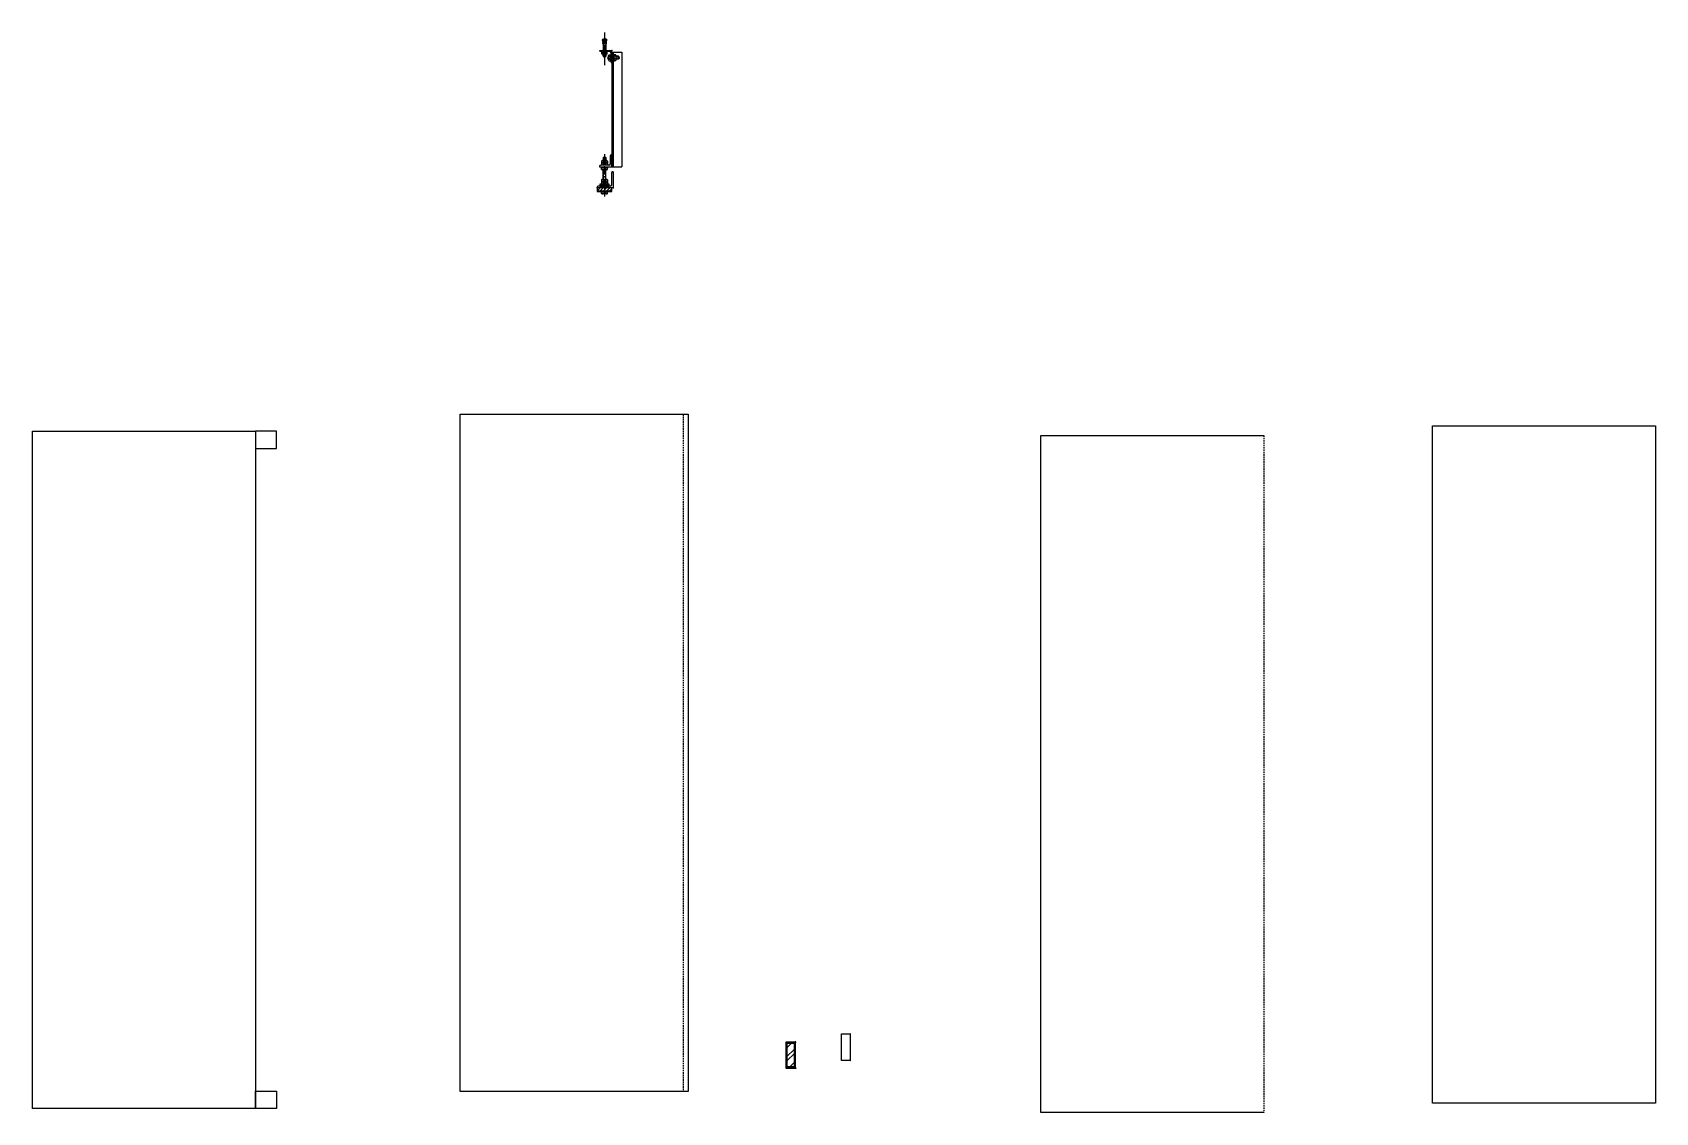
# Model space of a CAD drawing. Header units: inches. Extents: x 107967 to 757940, y -1505 to 368711.
# Drawn here: x 590787 to 757940, y 142603 to 253804 of the extents above; entities that cross this region are included whole.
import ezdxf

# ---------------------------------------------------------------- set-up
doc = ezdxf.new("R2010")
doc.units = ezdxf.units.IN
doc.header["$MEASUREMENT"] = 0
doc.linetypes.add('CENTER', pattern=[50.8, 31.75, -6.35, 6.35, -6.35])
doc.linetypes.add('HIDDEN', pattern=[9.525, 6.35, -3.175])
for name, color, linetype in [('_P11_製品', 4, 'Continuous'), ('_グラスウール', 2, 'BATTING'), ('_ハッチング', 5, 'Continuous'), ('_吊下地', 40, 'Continuous'), ('_基準', 1, 'CENTER'), ('P11_製品', 4, 'Continuous')]:
    doc.layers.add(name, color=color, linetype=linetype)
doc.linetypes.add('BATTING', pattern='A,0.00254,-2.54,[134,ltypeshp.shx,S=2.54,R=0,X=-2.54,Y=0],-5.08,[134,ltypeshp.shx,S=2.54,R=180,X=2.54,Y=0],-2.54', length=10.16254)

# ---------------------------------------------------------------- blocks, each defined once
blk = doc.blocks.new('*U255')
at = {"layer": '_P11_製品'}
for points in [[(904, 0), (0, 0), (0, 2745), (904, 2745)], [(990, 2745), (904, 2745), (904, 2675), (990, 2675)], [(990, 0), (904, 0), (904, 70), (990, 70)]]:
    blk.add_lwpolyline(points, close=True, dxfattribs=at)
blk = doc.blocks.new('*U297')
at = {"layer": '_P11_製品', "linetype": 'HIDDEN'}
blk.add_line((904, 2745), (904, 0), dxfattribs=at)
at = {"layer": '_P11_製品'}
for points in [[(904, 0), (0, 0), (0, 2745), (904, 2745)], [(904, 2745), (924, 2745), (924, 0), (904, 0)]]:
    blk.add_lwpolyline(points, dxfattribs=at)
blk = doc.blocks.new('P18FVBASE01')
at = {"layer": '_吊下地', "color": 0}
for p, q in [((-20, 0), (30, 0)), ((-20, -1), (-20, 0)), ((-8.2, 45.4), (-2.8, 45.9)), ((-8.2, 45.4), (-7.9, 42.9)), ((-7.9, 42.9), (-2.5, 43.4)), ((-7.7, 40.6), (-2.3, 41.2)), ((-7.7, 40.6), (-7.5, 38.4)), ((-7.5, 38.4), (-2.1, 38.9)), ((-7.2, 36.1), (-1.9, 36.7)), ((-7.2, 36.1), (-7, 33.9)), ((-7, 33.9), (-1.6, 34.4)), ((-6.8, 31.7), (-1.4, 32.2)), ((-6.8, 31.7), (-6.6, 29.4)), ((-6.6, 29.4), (-1.2, 30)), ((-6.3, 27.2), (-1, 27.7)), ((-6.3, 27.2), (-6, 23.7)), ((-6, 23.7), (-6, 2)), ((-0.6, 24), (-2.8, 45.9)), ((-0.6, 24), (0.6, 24)), ((0.2, 50.5), (-0.3, 50.5)), ((0.6, 24), (2.8, 45.9)), ((6.3, 27.2), (1, 27.7)), ((6.6, 29.4), (1.2, 30)), ((6.8, 31.7), (1.4, 32.2)), ((7, 33.9), (1.6, 34.4)), ((7.2, 36.1), (1.9, 36.7)), ((7.5, 38.4), (2.1, 38.9)), ((7.7, 40.6), (2.3, 41.2)), ((7.9, 42.9), (2.5, 43.4)), ((8.2, 45.4), (2.8, 45.9)), ((6.3, 27.2), (6, 23.7)), ((6, 23.7), (6, 2)), ((6.8, 31.7), (6.6, 29.4)), ((7.2, 36.1), (7, 33.9)), ((7.7, 40.6), (7.5, 38.4)), ((8.2, 45.4), (7.9, 42.9)), ((30, -50), (30, 0)), ((19.5, -4), (-17, -4)), ((12.5, -4), (-12.5, -4)), ((-12.5, -5.6), (-12.5, -4)), ((12.5, -5.6), (-12.5, -5.6)), ((-11, -14.4), (-11, -5.6)), ((11, -5.6), (-11, -5.6)), ((-9, -15.6), (-11, -14.4)), ((9, -15.6), (-9, -15.6)), ((-6, -15.6), (-6, -22.5)), ((-6, -22.5), (-4.7, -24)), ((6, -22.5), (-6, -22.5)), ((-5.5, -14.4), (-5.5, -5.6)), ((-4.7, -24), (4.7, -24)), ((-3.8, -24.5), (-3.8, -25.9)), ((-3.8, -25.9), (3.7, -25.9)), ((3.2, -24), (-3.3, -24)), ((2.6, -27.5), (-2.6, -27.5)), ((3.7, -24.5), (3.7, -25.9)), ((6, -22.5), (4.7, -24)), ((5.5, -14.4), (5.5, -5.6)), ((6, -15.6), (6, -22.5)), ((9, -15.6), (11, -14.4)), ((11, -14.4), (11, -5.6)), ((12.5, -5.6), (12.5, -4)), ((16.4, -38.8), (16.4, -21.1)), ((18.1, -18.2), (26, -18.2)), ((18.1, -24.1), (26, -24.1)), ((18.1, -35.9), (26, -35.9)), ((18.1, -41.8), (26, -41.8)), ((26, -10.5), (26, -47)), ((26, -41.8), (26, -18.2)), ((29, -50), (30, -50)), ((30, -7), (70, -7)), ((35, -14.9), (37.4, -14.9)), ((35, -14.9), (35, -45.1)), ((35, -45.1), (37.4, -45.1)), ((37.4, -14.9), (37.4, -45.1)), ((45.3, -18.2), (37.4, -18.2)), ((45.3, -24.1), (37.4, -24.1)), ((45.3, -35.9), (37.4, -35.9)), ((45.3, -41.8), (37.4, -41.8)), ((47, -38.8), (47, -21.1)), ((56.5, -24), (47, -24)), ((58, -25.5), (47, -25.5)), ((47, -34.5), (58, -34.5)), ((56.5, -36), (47, -36)), ((58, -25.5), (56.5, -24)), ((56.5, -36), (56.5, -24)), ((56.5, -36), (58, -34.5)), ((58, -25.5), (58, -34.5))]:
    blk.add_line(p, q, dxfattribs=at)
at = {"layer": '_吊下地', "color": 6, "linetype": 'HIDDEN'}
for p, q in [((-6, -1.5), (-6, 2)), ((-2.5, -24), (-2.5, 42.3)), ((2.5, -24), (2.5, 42.3)), ((6, -1.5), (6, 2)), ((-5.3, -4), (-6, -1.5)), ((-6, -1.5), (6, -1.5)), ((-5.3, -4), (-6, -4.4)), ((-6, -4.4), (-6, -15.6)), ((-6, -4.4), (6, -4.4)), ((-5.1, -4.4), (-5.3, -4)), ((-5.1, -15.6), (-5.1, -4.4)), ((-5.1, -23.6), (-5.1, -15.6)), ((5, -4.4), (5.3, -4)), ((5, -15.6), (5, -4.4)), ((5, -23.6), (5, -15.6)), ((5.3, -4), (6, -1.5)), ((5.3, -4), (6, -4.4)), ((6, -4.4), (6, -15.6))]:
    blk.add_line(p, q, dxfattribs=at)
at = {"layer": '_吊下地', "color": 0, "linetype": 'HIDDEN'}
blk.add_line((5.3, -4), (-5.3, -4), dxfattribs=at)
at = {"layer": '_吊下地', "color": 0}
for centre, radius, start, end in [((-10.6, 41.5), 3, 343.69496, 27.74358), ((-10.1, 37), 3, 343.69496, 27.74358), ((-9.7, 32.5), 3, 343.69496, 27.74358), ((-9.2, 28), 3, 343.69496, 27.74358), ((13.5, 42.3), 16, 149.24648, 178.00848), ((13.5, 42.3), 16, 178.00848, 180), ((-13.5, 42.3), 16, 1.99152, 30.75352), ((-13.5, 42.3), 16, 0, 1.99152), ((9.2, 28), 3, 152.25642, 196.30504), ((9.7, 32.5), 3, 152.25642, 196.30504), ((10.1, 37), 3, 152.25642, 196.30504), ((10.6, 41.5), 3, 152.25642, 196.30504), ((-17, -1), 3, 180, 270), ((-8.2, -11.7), 3.88, 270.03569, 315.0441), ((0, -1.8), 13.8, 246.5734, 293.4266), ((-3.3, -24.5), 0.5, 90, 180), ((0, -24.5), 4, 200.36413, 228.59038), ((0, -24.5), 4, 311.40962, 339.63587), ((3.2, -24.5), 0.5, 0, 90), ((8.2, -11.7), 3.88, 224.9559, 269.96431), ((19.8, -21.1), 3.4, 120.17308, 240.18278), ((27.4, -30), 11, 147.79349, 212.20649), ((19.8, -38.8), 3.4, 119.99517, 240.00487), ((19.5, -10.5), 6.5, 0, 90), ((29, -47), 3, 180, 270), ((43.6, -21.1), 3.4, 299.81722, 59.82692), ((36, -30), 11, 327.79351, 32.20651), ((43.6, -38.8), 3.4, 299.99513, 60.00483)]:
    blk.add_arc(centre, radius, start, end, dxfattribs=at)
for p in [(0, 2), (30, 0), (26, -30), (35, -30)]:
    blk.add_point(p, dxfattribs=at)
at = {"layer": '_基準'}
for p, q in [((0, 72.5), (0, -59.8)), ((10.4, -30), (62.7, -30))]:
    blk.add_line(p, q, dxfattribs=at)
blk = doc.blocks.new('P18FVBASE02')
at = {"layer": '_吊下地'}
h = blk.add_hatch(dxfattribs=at)
h.set_pattern_fill('ANSI31', color=6, scale=2, style=0)
h.set_pattern_definition([(45, (0, 0), (-2.24506, 2.24506), [])])
h.paths.add_polyline_path([(18.5, 12), (0, 12), (0, 6), (18.5, 6)])
h.paths.add_polyline_path([(0, 12), (-18.5, 12), (-18.5, 6), (0, 6)])
at = {"layer": '_吊下地', "color": 0}
for p, q in [((30, 135), (28.5, 135)), ((30, 85), (30, 135)), ((-20, 86.5), (-20, 85)), ((-20, 85), (30, 85)), ((17.5, 91), (-15.5, 91)), ((-15.1, 85), (15.1, 85)), ((-15.1, 82.6), (-15.1, 85)), ((-11.8, 82.6), (-15.1, 82.6)), ((-11.8, 108.5), (-11.8, 100.6)), ((-11.8, 100.6), (11.8, 100.6)), ((-11.8, 98.9), (-11.8, 91)), ((-11.8, 74.7), (-11.8, 82.6)), ((11.8, 82.6), (-11.8, 82.6)), ((8.8, 110.2), (-8.9, 110.2)), ((8.8, 100.6), (-8.9, 100.6)), ((8.8, 73), (-8.9, 73)), ((-4.5, 124.5), (-6, 123)), ((-6, 123), (-6, 110.2)), ((6, 123), (-6, 123)), ((-6, 34.2), (-6, 73)), ((-5.9, 108.5), (-5.9, 100.6)), ((-5.9, 98.9), (-5.9, 91)), ((-5.9, 74.7), (-5.9, 82.6)), ((-4.5, 124.5), (-4.5, 110.2)), ((-4.5, 124.5), (4.5, 124.5)), ((-4.5, 33.2), (-4.5, 73)), ((4.5, 110.2), (4.5, 124.5)), ((6, 123), (4.5, 124.5)), ((4.5, 73), (4.5, 34.2)), ((5.9, 108.5), (5.9, 100.6)), ((5.9, 98.9), (5.9, 91)), ((5.9, 74.7), (5.9, 82.6)), ((6, 123), (6, 110.2)), ((6, 34.2), (6, 73)), ((11.8, 108.5), (11.8, 100.6)), ((11.8, 98.9), (11.8, 91)), ((11.8, 74.7), (11.8, 82.6)), ((11.8, 82.6), (15.1, 82.6)), ((15.1, 82.6), (15.1, 85)), ((24, 97.5), (24, 130.5)), ((30, 85), (70, 85)), ((-30, 0), (-30, 2.5)), ((35, 0), (-30, 0)), ((30, 0), (-30, 0)), ((-30, 0), (-30, -15.5)), ((22.5, 6), (-26.5, 6)), ((-11.8, 32.5), (-11.8, 24.6)), ((-11.8, 24.6), (11.8, 24.6)), ((-11.8, 22.9), (-11.8, 15)), ((-11.8, 15), (11.8, 15)), ((8.8, 34.2), (-8.9, 34.2)), ((8.8, 24.6), (-8.9, 24.6)), ((-5.9, 32.5), (-5.9, 24.6)), ((-5.9, 22.9), (-5.9, 15)), ((5.9, 32.5), (5.9, 24.6)), ((5.9, 22.9), (5.9, 15)), ((11.8, 32.5), (11.8, 24.6)), ((11.8, 22.9), (11.8, 15)), ((29, 12.5), (29, 61.5)), ((35, 65), (32.5, 65)), ((35, 65), (35, 0)), ((-30, -12.5), (30, -12.5)), ((-30, -15.5), (30, -15.5)), ((-11.8, -23.4), (-11.8, -15.5)), ((8.8, -25.1), (-8.9, -25.1)), ((-5.9, -23.4), (-5.9, -15.5)), ((5.9, -23.4), (5.9, -15.5)), ((11.8, -23.4), (11.8, -15.5)), ((30, -15.5), (30, 0))]:
    blk.add_line(p, q, dxfattribs=at)
at = {"layer": '_吊下地', "color": 6}
for p, q in [((-30, -3), (-27, 0)), ((-30, -11.9), (-18.1, 0)), ((-18.1, -12.5), (-5.6, 0)), ((6, 5.5), (-6, 5.5)), ((-6, 0.5), (6, 0.5)), ((-4.6, -12.5), (7.9, 0)), ((8.8, -12.5), (21.3, 0)), ((22.3, -12.5), (30, -4.8))]:
    blk.add_line(p, q, dxfattribs=at)
at = {"layer": '_吊下地', "color": 0}
for points in [[(-18.5, 12), (18.5, 12), (18.5, 15), (-18.5, 15)], [(-18.5, 6), (18.5, 6), (18.5, 12), (-18.5, 12)]]:
    blk.add_lwpolyline(points, close=True, dxfattribs=at)
at = {"layer": '_吊下地', "color": 6}
for points in [[(-6, 5.5), (-7, 5.5), (-7, 0.5), (-6, 0.5)], [(7, 5.5), (6, 5.5), (6, 0.5), (7, 0.5)]]:
    blk.add_lwpolyline(points, close=True, dxfattribs=at)
at = {"layer": '_吊下地', "color": 0}
for centre, radius, start, end in [((28.5, 130.5), 4.5, 90, 180), ((32.7, 130), 5.67, 118.07249, 241.92751), ((-15.5, 86.5), 4.5, 90, 180), ((-8.9, 106.8), 3.4, 29.81722, 149.82692), ((-8.9, 97.2), 3.4, 29.81722, 149.82692), ((-8.9, 76.4), 3.4, 210.17308, 330.18278), ((0, 99.2), 11, 57.79351, 122.20651), ((0, 89.6), 11, 57.79351, 122.20651), ((0, 84), 11, 237.79349, 302.20649), ((8.8, 106.8), 3.4, 29.99513, 150.00483), ((8.8, 97.2), 3.4, 29.99513, 150.00483), ((8.8, 76.4), 3.4, 209.99517, 330.00487), ((17.5, 97.5), 6.5, 270, 0), ((32.7, 120), 5.67, 118.07249, 241.92751), ((32.7, 110), 5.67, 118.07249, 241.92751), ((32.7, 100), 5.67, 118.07249, 241.92751), ((32.7, 90), 5.67, 118.07249, 241.92751), ((-26.5, 2.5), 3.5, 90, 180), ((-8.9, 30.8), 3.4, 29.81722, 149.82692), ((-8.9, 21.2), 3.4, 29.81722, 149.82692), ((0, 23.2), 11, 57.79351, 122.20651), ((0, 13.6), 11, 57.79351, 122.20651), ((8.8, 30.8), 3.4, 29.99513, 150.00483), ((8.8, 21.2), 3.4, 29.99513, 150.00483), ((22.5, 12.5), 6.5, 270, 0), ((32.5, 61.5), 3.5, 90, 180), ((-8.9, -21.7), 3.4, 210.17308, 330.18278), ((0, -14.1), 11, 237.79349, 302.20649), ((8.8, -21.7), 3.4, 209.99517, 330.00487)]:
    blk.add_arc(centre, radius, start, end, dxfattribs=at)
for p in [(0, 85), (30, 85), (35, 0)]:
    blk.add_point(p, dxfattribs=at)
at = {"layer": '_基準'}
blk.add_line((0, 136.6), (0, -35.5), dxfattribs=at)
blk = doc.blocks.new('*U313')
at = {"layer": '_吊下地'}
for p, q in [((30, 550), (30, 85)), ((35, 550), (35, 85)), ((70, 550), (70, 85))]:
    blk.add_line(p, q, dxfattribs=at)
for name, p in [('P18FVBASE01', (0, 557)), ('P18FVBASE02', (0, 0))]:
    blk.add_blockref(name, p, dxfattribs=at)
blk = doc.blocks.new('*U260')
at = {"layer": '_P11_製品', "linetype": 'HIDDEN'}
blk.add_line((904, 2745), (904, 0), dxfattribs=at)
at = {"layer": '_P11_製品'}
blk.add_lwpolyline([(904, 0), (0, 0), (0, 2745), (904, 2745)], dxfattribs=at)
blk = doc.blocks.new('P11_LOADING_PLACE_HNE_FRONT_VIEW')
at = {"layer": '_P11_製品'}
blk.add_lwpolyline([(904, 0), (0, 0), (0, 2745), (904, 2745)], close=True, dxfattribs=at)
blk = doc.blocks.new('*U257')
at = {"layer": '_P11_製品'}
for points in [[(904, 0), (0, 0), (0, 2745), (904, 2745)], [(924, 2745), (904, 2745), (904, 0), (924, 0)]]:
    blk.add_lwpolyline(points, close=True, dxfattribs=at)
blk = doc.blocks.new('*U259')
at = {"layer": '_ハッチング'}
h = blk.add_hatch(dxfattribs=at)
h.set_pattern_fill('ANSI32', color=256, scale=100)
h.set_pattern_definition([(45, (18555.5, 15699), (-673.52, 673.52), []), (45, (19004.5, 15699), (-673.52, 673.52), [])])
h.paths.add_polyline_path([(33, 65), (871, 65), (871, 2680), (33, 2680)])
at = {"layer": '_P11_製品'}
for points in [[(904, 0), (0, 0), (0, 2745), (904, 2745)], [(990, 2745), (904, 2745), (904, 2675), (990, 2675)], [(990, 0), (904, 0), (904, 70), (990, 70)]]:
    blk.add_lwpolyline(points, close=True, dxfattribs=at)
at = {"layer": 'P11_製品'}
blk.add_lwpolyline([(33, 65), (871, 65), (871, 2680), (33, 2680)], close=True, dxfattribs=at)
at = {"layer": 'P11_製品', "color": 5, "linetype": 'HIDDEN'}
blk.add_lwpolyline([(55, 190), (849, 190), (849, 2555), (55, 2555)], close=True, dxfattribs=at)

msp = doc.modelspace()

# ---------------------------------------------------------------- block references
at = {"xscale": 25.4, "yscale": 25.4, "zscale": 25.4}
for name, p in [('*U313', (649700, 237814)), ('*U297', (634846, 144783)), ('*U255', (590787, 143027))]:
    msp.add_blockref(name, p, dxfattribs=at)
for name, p in [('*U257', (674102, 147972)), ('*U259', (668417, 147151))]:
    msp.add_blockref(name, p)
at = {"layer": '_グラスウール', "color": 0, "xscale": 25.4, "yscale": 25.4, "zscale": 25.4}
for name, p in [('*U260', (694646, 142603)), ('P11_LOADING_PLACE_HNE_FRONT_VIEW', (734978, 143576))]:
    msp.add_blockref(name, p, dxfattribs=at)

doc.saveas('drawing.dxf')
